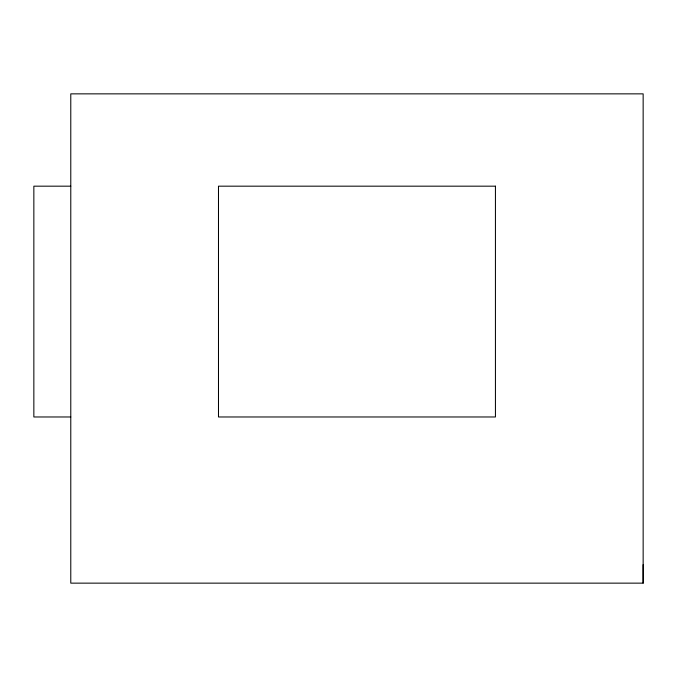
<?xml version="1.0" encoding="UTF-8"?>
<svg xmlns="http://www.w3.org/2000/svg" width="677" height="677" viewBox="0 0 677 677"><rect width="100%" height="100%" fill="white"/><g stroke="black" fill="none" stroke-linecap="round" stroke-linejoin="round"><path stroke-width="1.02" d="M643.15 583.142L643.15 93.858L70.78 93.858L70.78 583.142L643.15 583.142L643.15 564.677M70.78 186.175L33.85 186.175L33.85 416.973L70.78 416.973M495.437 186.175L218.485 186.175L218.485 416.973L495.437 416.973L495.437 186.175"/></g></svg>
